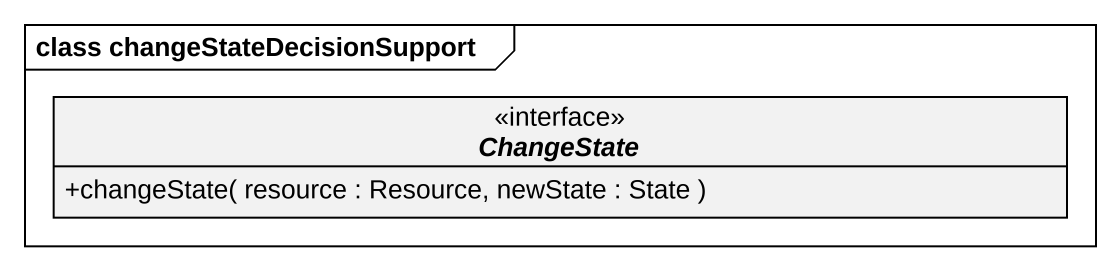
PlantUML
@startuml
mainframe class changeStateDecisionSupport
hide circle
hide empty members
skinparam classAttributeIconSize 0
interface ChangeState {
  +changeState( resource : Resource, newState : State )
}
@enduml
